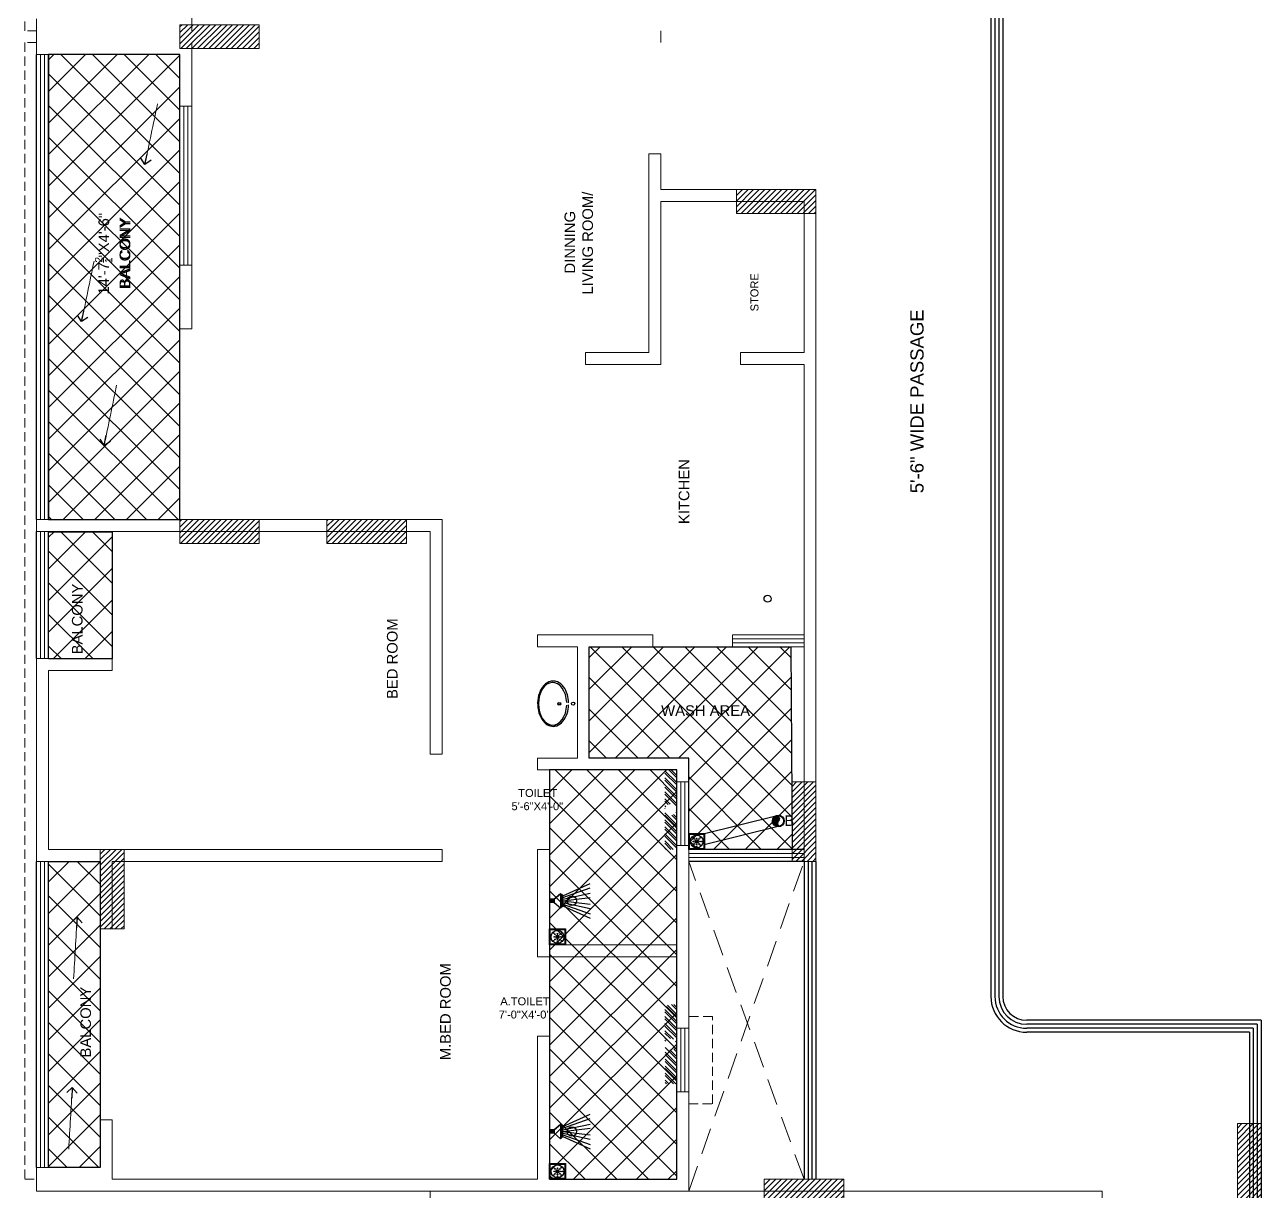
# Model space of a CAD drawing. Header units: inches. Extents: x 1807 to 67852, y 1160 to 20242.
# Drawn here: x 32389.3 to 32855.8, y 8532.7 to 8972.9 of the extents above; entities that cross this region are included whole.
import ezdxf

# ---------------------------------------------------------------- set-up
doc = ezdxf.new("R2010")
doc.units = ezdxf.units.IN
doc.header["$MEASUREMENT"] = 0
doc.linetypes.add('DASHED', pattern=[0.75, 0.5, -0.25])
doc.layers.get('0').update_dxf_attribs({"lineweight": 20})
for name, color, linetype, lineweight in [('02WINDOW & DOTTED', 8, 'Continuous', 20), ('4 upvc pip hatch', 6, 'Continuous', 5), ('4. UPCV', 6, 'Continuous', 30), ('AP_TEXT', 7, 'Continuous', 13), ('Bathing', 3, 'Continuous', 30), ('column_01', 7, 'Continuous', 18), ('Dummy wall', 8, 'Continuous', 18), ('HATCH', 8, 'Continuous', 0), ('N.WALL', 7, 'Continuous', 25), ('PROJ.', 8, 'DASHED', 20), ('RAILING', 8, 'Continuous', 25), ('Railing 01', 8, 'Continuous', 18), ('SHOP TEXT', 7, 'Continuous', 15), ('SUNK', 216, 'Continuous', 30), ('SUNK HTACH', 165, 'Continuous', 15), ('wall', 7, 'Continuous', 20), ('WINDOW', 8, 'Continuous', 15)]:
    doc.layers.add(name, color=color, linetype=linetype, lineweight=lineweight)
doc.styles.add('Krupalu', font='arial.ttf', dxfattribs={"height": 8})
doc.styles.add('Krupalu 1', font='arial.ttf')
doc.dimstyles.new('Krupalu', dxfattribs={"dimtxt": 4, "dimasz": 4, "dimexe": 0, "dimexo": 0, "dimgap": 0.09, "dimtad": 0, "dimtoh": 1, "dimdec": 0, "dimzin": 3, "dimdsep": 46, "dimlunit": 4, "dimtxsty": 'Krupalu', "dimblk": 'DOTSMALL', "dimcen": 0, "dimse1": 1, "dimse2": 1, "dimclrd": 256, "dimclre": 256, "dimclrt": 7, "dimadec": 0, "dimazin": 0, "dimtfac": 1, "dimtdec": 0, "dimtofl": 0, "dimtmove": 1, "dimatfit": 0, "dimldrblk": 'OPEN90', "dimfxl": 1, "dimtolj": 1, "dimtzin": 0, "dimlwd": -1, "dimarcsym": 0})
pattern_1 = [(45, (-2883.811179141252, 0), (-1.060660171779821, 1.060660171779821), [])]
pattern_2 = [(45, (27807.61246938884, -55328.92698113222), (-5.966213466261491, 5.966213466261491), []), (135, (27807.61246938884, -55328.92698113222), (-5.966213466261491, -5.966213466261491), [])]
pattern_3 = [(135, (124188.0010916853, -3500.17938216971), (-1.325825214724774, -1.325825214724774), []), (135, (124188.0010916853, -3499.295498694559), (-1.325825214724774, -1.325825214724774), [])]

# ---------------------------------------------------------------- blocks, each defined once
blk = doc.blocks.new('dfhtutrut')
at = {"layer": 'HATCH'}
h = blk.add_hatch(dxfattribs=at)
h.set_pattern_fill('ANSI31', color=256, scale=12, style=0)
h.set_pattern_definition(pattern_1)
h.paths.add_polyline_path([(142145.4290205566, -630693.7274956615), (142175.4290206037, -630693.7274951907), (142175.4290205045, -630684.7274951837), (142145.4290204407, -630684.72749566)])
h = blk.add_hatch(dxfattribs=at)
h.set_pattern_fill('ANSI31', color=256, scale=12, style=0)
h.set_pattern_definition(pattern_1)
h.paths.add_polyline_path([(142385.4290213271, -630746.9774954448), (142355.4290212801, -630746.9774959112), (142355.4290213779, -630755.9774959182), (142385.4290214417, -630755.9774954463)])
h = blk.add_hatch(dxfattribs=at)
h.set_pattern_fill('ANSI31', color=256, scale=12, style=0)
h.set_pattern_definition(pattern_1)
h.paths.add_polyline_path([(142145.4290120945, -630880.4774917477), (142175.4290121416, -630880.4774912769), (142175.4290120424, -630871.4774912699), (142145.4290119786, -630871.4774917462)])
h = blk.add_hatch(dxfattribs=at)
h.set_pattern_fill('ANSI31', color=256, scale=12, style=0)
h.set_pattern_definition(pattern_1)
h.paths.add_polyline_path([(142230.9290196957, -630880.4774955474), (142200.9290196487, -630880.4774950766), (142200.9290197479, -630871.4774950696), (142230.9290198117, -630871.4774955459)])
h = blk.add_hatch(dxfattribs=at)
h.set_pattern_fill('ANSI31', color=256, scale=12, style=0)
h.set_pattern_definition(pattern_1)
h.paths.add_polyline_path([(142385.4290205156, -631000.4774971147), (142385.4290200448, -630970.4774970677), (142376.4290200378, -630970.4774971668), (142376.4290205141, -631000.4774972306)])
h = blk.add_hatch(dxfattribs=at)
h.set_pattern_fill('ANSI31', color=256, scale=12, style=0)
h.set_pattern_definition(pattern_1)
h.paths.add_polyline_path([(142115.429018354, -630995.9774970419), (142115.4290188248, -631025.977497089), (142124.4290188318, -631025.9774969898), (142124.4290183555, -630995.977496926)])
h = blk.add_hatch(dxfattribs=at)
h.set_pattern_fill('ANSI31', color=256, scale=12, style=0)
h.set_pattern_definition(pattern_1)
h.paths.add_polyline_path([(142553.4290218332, -631129.4774953473), (142553.4290213624, -631099.4774953002), (142544.4290213554, -631099.4774953994), (142544.4290218316, -631129.4774954632)])
h = blk.add_hatch(dxfattribs=at)
h.set_pattern_fill('ANSI31', color=256, scale=12, style=0)
h.set_pattern_definition(pattern_1)
h.paths.add_polyline_path([(142395.9290197353, -631120.4774956704), (142365.9290196883, -631120.4774961412), (142365.9290197875, -631129.4774961482), (142395.9290198513, -631129.477495672)])
at = {"layer": 'column_01'}
for points in [[(142145.4290205566, -630693.7274956615), (142175.4290206037, -630693.7274951907), (142175.4290205045, -630684.7274951837), (142145.4290204407, -630684.72749566)], [(142385.4290213271, -630746.9774954448), (142355.4290212801, -630746.9774959112), (142355.4290213779, -630755.9774959182), (142385.4290214417, -630755.9774954463)], [(142145.4290120945, -630880.4774917477), (142175.4290121416, -630880.4774912769), (142175.4290120424, -630871.4774912699), (142145.4290119786, -630871.4774917462)], [(142230.9290196957, -630880.4774955474), (142200.9290196487, -630880.4774950766), (142200.9290197479, -630871.4774950696), (142230.9290198117, -630871.4774955459)], [(142385.4290205156, -631000.4774971147), (142385.4290200448, -630970.4774970677), (142376.4290200378, -630970.4774971668), (142376.4290205141, -631000.4774972306)], [(142115.429018354, -630995.9774970419), (142115.4290188248, -631025.977497089), (142124.4290188318, -631025.9774969898), (142124.4290183555, -630995.977496926)], [(142553.4290218332, -631129.4774953473), (142553.4290213624, -631099.4774953002), (142544.4290213554, -631099.4774953994), (142544.4290218316, -631129.4774954632)], [(142395.9290197353, -631120.4774956704), (142365.9290196883, -631120.4774961412), (142365.9290197875, -631129.4774961482), (142395.9290198513, -631129.477495672)]]:
    blk.add_lwpolyline(points, close=True, dxfattribs=at)
blk = doc.blocks.new('Shower')
at = {"layer": 'Bathing'}
h = blk.add_hatch(color=256, dxfattribs=at)
h.paths.add_polyline_path([(60267.41833196791, -3620.431860871338), (60268.65211769909, -3620.431860871395), (60268.65211769909, -3618.635292511739), (60267.4183319679, -3618.635292511768)])
h.paths.add_polyline_path([(60270.15766957924, -3623.625805427511), (60270.72500750469, -3622.804406799856), (60265.34544216232, -3622.804406799798), (60266.14786777544, -3623.625805427511)])
at = {"layer": 'Bathing', "ltscale": 3}
for p, q in [((60267.4183319679, -3620.431860871395), (60267.4183319679, -3618.635292511739)), ((60268.65211769909, -3618.635292511739), (60267.4183319679, -3618.635292511739)), ((60268.65211769898, -3618.635292511739), (60267.4183319679, -3618.635292511768)), ((60268.65211769909, -3620.431860871395), (60268.65211769909, -3618.635292511739)), ((60266.14786777544, -3623.625805427511), (60261.50000510409, -3633.999999717096)), ((60266.7830998716, -3623.625805427511), (60263.15139451563, -3633.999999717096)), ((60267.4183319679, -3623.625805427511), (60265.16633575584, -3633.999999717096)), ((60267.4183319679, -3620.431860871395), (60265.34544216236, -3622.804406799798)), ((60265.34544216236, -3622.804406799798), (60266.14786777544, -3623.625805427511)), ((60270.72500750468, -3622.804406799856), (60265.34544216236, -3622.804406799798)), ((60266.14786777544, -3623.625805427511), (60270.15766957925, -3623.625805427511)), ((60268.03522483353, -3623.625805427511), (60266.80128588562, -3633.999999717096)), ((60268.65211769909, -3620.431860871395), (60267.4183319679, -3620.431860871395)), ((60268.65211769898, -3620.431860871395), (60267.4183319679, -3620.431860871338)), ((60268.03522483352, -3623.625805427511), (60269.26916378141, -3633.999999717096)), ((60268.65211769909, -3620.431860871395), (60270.72500750473, -3622.804406799798)), ((60268.65211769914, -3623.625805427511), (60270.90411391117, -3633.999999717096)), ((60269.28734979543, -3623.625805427511), (60272.91905515142, -3633.999999717096)), ((60269.92258189157, -3623.625805427511), (60274.57044456293, -3633.999999717096)), ((60270.15766957925, -3623.625805427511), (60270.72500750473, -3622.804406799798))]:
    blk.add_line(p, q, dxfattribs=at)
for points in [[(60267.41833196787, -3620.431860871395), (60265.34544216223, -3622.804406799798)], [(60270.72500750468, -3622.804406799856), (60268.65211769898, -3620.431860871395)]]:
    blk.add_lwpolyline(points, dxfattribs=at)
blk.add_circle((60268.03522483353, -3627.043608548456), 1.779722321782173, dxfattribs=at)
blk = doc.blocks.new('rwrwq')
at = {"layer": 'Bathing'}
for points in [[(19894.37203204799, -3202.340139237341), (19894.37203204799, -3196.340139237341), (19900.37203204799, -3196.340139237341), (19900.37203204799, -3202.340139237341)], [(19894.64703204798, -3202.065139237201), (19894.64703204798, -3196.615139237247), (19900.09703204799, -3196.615139237247), (19900.09703204799, -3202.065139237201)]]:
    blk.add_lwpolyline(points, close=True, dxfattribs=at)
for centre, radius in [((19897.37203204799, -3199.340139237355), 2.421044871691265), ((19895.50019133168, -3199.340139237355), 0.1287538472970482), ((19895.92520902531, -3197.893316214764), 0.1287538472970482), ((19896.22368872772, -3199.340139237355), 0.1287538472970482), ((19896.41583037584, -3198.383937565223), 0.1287538472970482), ((19896.41583037584, -3200.296340909472), 0.1287538472970482), ((19896.86680024385, -3199.340139237355), 0.1287538472970482), ((19896.93864527541, -3198.906752464658), 0.1287538472970482), ((19896.93864527541, -3199.773526009761), 0.1287538472970482), ((19897.37203204799, -3198.109556690519), 0.1287538472970482), ((19897.37203204799, -3198.109556690519), 0.1287538472970482), ((19897.37203204799, -3198.83381198644), 0.1287538472970482), ((19897.37203204799, -3198.83381198644), 0.1287538472970482), ((19897.37203204799, -3199.340139237355), 0.1287538472970482), ((19897.37203204799, -3199.846466488007), 0.1287538472970482), ((19897.37203204799, -3199.846466488007), 0.1287538472970482), ((19897.80541882057, -3198.906752464658), 0.1287538472970482), ((19897.80541882057, -3199.773526009761), 0.1287538472970482), ((19897.8772638521, -3199.340139237355), 0.1287538472970482), ((19898.32823372013, -3198.383937565223), 0.1287538472970482), ((19898.32823372013, -3200.296340909472), 0.1287538472970482), ((19898.52037536825, -3199.340139237355), 0.1287538472970482), ((19898.81885507066, -3197.893316214764), 0.1287538472970482), ((19895.92520902531, -3200.786962259974), 0.1287538472970482), ((19897.37203204799, -3200.570721783957), 0.1287538472970482), ((19897.37203204799, -3200.570721783957), 0.1287538472970482), ((19897.37203204799, -3201.278879867829), 0.1287538472970482), ((19897.37203204799, -3201.278879867829), 0.1287538472970482), ((19898.81885507066, -3200.786962259974), 0.1287538472970482)]:
    blk.add_circle(centre, radius, dxfattribs=at)
blk = doc.blocks.new('_DotSmall')
at = {"color": 0, "linetype": 'ByBlock', "const_width": 0.5}
blk.add_lwpolyline([(-0.0625, 0, 1), (0.0625, 0, 1)], format="xyb", close=True, dxfattribs=at)
blk = doc.blocks.new('_Open90')
at = {"color": 0, "linetype": 'ByBlock', "lineweight": -2}
for p, q in [((0, 0), (-1, 0)), ((-0.5, 0.5), (0, 0)), ((0, 0), (-0.5, -0.5))]:
    blk.add_line(p, q, dxfattribs=at)

msp = doc.modelspace()

# ---------------------------------------------------------------- hatches: boundary and pattern name
at = {"layer": '4 upvc pip hatch', "ltscale": 10}
h = msp.add_hatch(dxfattribs=at)
h.set_pattern_fill('ANSI31', color=256, scale=2, style=0)
h.set_pattern_definition([(315, (-9782.810481964778, 102489.7107224419), (-0.1767766952966369, -0.1767766952966369), [])])
edge = h.paths.add_edge_path()
edge.add_spline(control_points=[(32673.44528091144, 8674.397737163217), (32673.72307364449, 8674.021776911784), (32674.40610512967, 8673.097373001492), (32672.89334767543, 8671.725680605257), (32673.55392080712, 8670.79414133097), (32673.82165827298, 8670.416578344168)], knot_values=[0, 0, 0, 0, 1.259254292856843, 3.096230486813582, 4.348223097679245, 4.348223097679245, 4.348223097679245, 4.348223097679245], degree=3, periodic=0)
edge.add_arc((32673.58700094521, 8672.402764624083), 2, 180, 276.73795711864716, ccw=False)
edge.add_arc((32673.58700094521, 8672.402764624083), 2, 94.06338523189879, 180, ccw=False)
at = {"layer": 'Dummy wall', "ltscale": 10}
h = msp.add_hatch(dxfattribs=at)
h.set_pattern_fill('ANSI32', color=256, scale=5, angle=90.00000000000001, style=0)
h.set_pattern_definition(pattern_3)
h.paths.add_polyline_path([(32635.28699446304, 8661.674889891321), (32630.78699446304, 8661.674889891321), (32630.78699429701, 8672.231399053002), (32630.78699427402, 8673.693146092617), (32630.78699422712, 8676.674885189437, 2.414213535522352), (32632.92840238398, 8678.81629337998, 0.4081784772964397), (32630.78699422643, 8676.719099901144), (32630.78699418023, 8679.65662435353), (32630.78699415585, 8681.206819611838), (32630.78699399122, 8691.674890221548), (32635.28699446304, 8691.674889891321), (32635.28699446304, 8667.674890532508)])
h = msp.add_hatch(dxfattribs=at)
h.set_pattern_fill('ANSI32', color=256, scale=5, angle=90.00000000000001, style=0)
h.set_pattern_definition(pattern_3)
h.paths.add_polyline_path([(32630.78699446302, 8591.156634496227), (32630.78699446302, 8592.706829747596), (32630.78699446302, 8601.32956051963), (32631.91998640982, 8603.174890532508), (32635.28699446311, 8603.174890532508), (32635.28699446298, 8594.174890564434), (32635.28699446298, 8573.174890532508), (32634.92840261988, 8573.174890532508), (32634.92840261988, 8587.409626594843, 0.0916162614194295), (32635.06981077674, 8588.174890532508, 0.9999999999999999), (32630.78699446302, 8588.174890532508)])
h = msp.add_hatch(dxfattribs=at)
h.set_pattern_fill('ANSI32', color=256, scale=5, angle=90.00000000000001, style=0)
h.set_pattern_definition(pattern_3)
h.paths.add_polyline_path([(32630.92840261988, 8573.174890532508), (32630.92840261988, 8587.409626594865, 0.6880721096036829), (32634.92840261988, 8587.409626594843), (32634.92840261988, 8573.174890532508)])
at = {"layer": 'SUNK HTACH', "ltscale": 10}
h = msp.add_hatch(dxfattribs=at)
h.set_pattern_fill('ANSI37', color=114, scale=67.5, style=0)
h.set_pattern_definition(pattern_2)
h.paths.add_polyline_path([(32447.78699446298, 8961.674890564434), (32398.28699446298, 8961.674890564434), (32398.28699446298, 8786.174890564434), (32447.78699446298, 8786.174890564434)])
h = msp.add_hatch(dxfattribs=at)
h.set_pattern_fill('ANSI37', color=114, scale=67.5, style=0)
h.set_pattern_definition([(315, (27807.61246938884, 73265.66660529624), (-5.966213466261491, -5.966213466261491), []), (225, (27807.61246938884, 73265.66660529624), (-5.966213466261491, 5.966213466261491), [])])
h.paths.add_polyline_path([(32422.28699446298, 8733.564733641033), (32398.28699446298, 8733.564733641033), (32398.28699446298, 8781.564733641033), (32422.28699446298, 8781.564733641033)])
h = msp.add_hatch(dxfattribs=at)
h.set_pattern_fill('ANSI37', color=256, scale=67.5, style=0)
h.set_pattern_definition(pattern_2)
h.paths.add_polyline_path([(32602.28699446298, 8738.174890564434), (32602.28699446298, 8696.174890564434), (32639.78699446263, 8696.174890564434), (32639.78699446263, 8661.674890564434), (32678.78699728649, 8661.674890564434), (32678.35797684387, 8738.174890564434), (32602.2869944631, 8738.174890564434)])
h = msp.add_hatch(dxfattribs=at)
h.set_pattern_fill('ANSI37', color=256, scale=67.5, style=0)
h.set_pattern_definition(pattern_2)
h.paths.add_polyline_path([(32587.28699446298, 8537.174890564434), (32635.28699446298, 8537.174890564434), (32635.28699446298, 8691.674890564434), (32587.28699446298, 8691.674890564434)])
h = msp.add_hatch(dxfattribs=at)
h.set_pattern_fill('ANSI37', color=114, scale=67.5, style=0)
h.set_pattern_definition(pattern_2)
h.paths.add_polyline_path([(32417.7869944631, 8541.674890564434), (32398.28699446298, 8541.674890564434), (32398.28699446298, 8657.174890564434), (32417.7869944631, 8657.174890564434)])

# ---------------------------------------------------------------- linework, layer by layer
at = {"layer": '02WINDOW & DOTTED', "linetype": 'DASHED', "ltscale": 20}
for p, q in [((32683.28699742255, 8537.17488960785), (32639.78699446298, 8657.174890564434)), ((32639.78699446298, 8532.674890564434), (32683.28699446298, 8657.174888341018))]:
    msp.add_line(p, q, dxfattribs=at)
at = {"layer": '02WINDOW & DOTTED'}
for p, q in [((32795.59523204217, 8597.174890570488), (32855.59398530404, 8597.174890570488)), ((32795.59523204217, 8595.674890570488), (32854.09398530404, 8595.674890570488)), ((32795.59523204217, 8594.174890570488), (32852.59398530404, 8594.174890570488)), ((32795.59523204217, 8592.674890570488), (32851.09398530404, 8592.674890570488))]:
    msp.add_line(p, q, dxfattribs=at)
at = {"layer": '4. UPCV', "ltscale": 10}
for p, q in [((32673.1033286289, 8674.347866692207), (32645.19765941187, 8667.408796558262)), ((32674.06858081582, 8670.466077386276), (32646.16291159878, 8663.52700725233))]:
    msp.add_line(p, q, dxfattribs=at)
for radius in [2.2, 2]:
    msp.add_circle((32673.58700094521, 8672.402764624083), radius, dxfattribs=at)
msp.add_open_spline([(32673.44528091144, 8674.397737163217), (32673.72307355589, 8674.021777031881), (32674.4061027774, 8673.097372945665), (32672.89335002695, 8671.725680643362), (32673.55392089112, 8670.794141212611), (32673.82165827298, 8670.416578344168)], degree=3, knots=[0, 0, 0, 0, 1.259253890506048, 3.096229289577268, 4.348221507847651, 4.348221507847651, 4.348221507847651, 4.348221507847651], dxfattribs=at)
at = {"layer": 'AP_TEXT'}
msp.add_line((32419.04104804233, 8883.226930375007), (32419.04104804233, 8885.073781047278), dxfattribs=at)
at = {"layer": 'Bathing', "extrusion": (-2.764237678960602e-10, 0.0005301243182328594, 0.9999998594840939)}
msp.add_circle((32669.51982018013, 8756.278399343895, 5.093280195188584), 1.323438652761297, dxfattribs=at)
at = {"layer": 'Bathing'}
for centre, radius in [((32590.9507323517, 8716.633972798445), 0.5477062227527695), ((32590.9507323517, 8716.633972798445), 0.4032960061653105), ((32596.17145988981, 8716.69371006472), 0.6155345738159739)]:
    msp.add_circle(centre, radius, dxfattribs=at)
msp.add_ellipse((32588.43901745615, 8716.633972798445), major_axis=(1.484532673765726e-10, -8.056748866623227), ratio=0.663757989353429, start_param=1.630195805320444, end_param=7.796446130066879, dxfattribs=at)
for points, knots in [([(32594.47330043943, 8717.019192301988), (32594.44502402805, 8718.066303317057), (32594.28606220679, 8719.105894210486), (32593.67304070557, 8721.201917886123), (32593.17339014729, 8722.229635935131), (32591.90549013977, 8723.892472477484), (32591.13546260491, 8724.528109426348), (32589.68959917633, 8725.14694519338), (32589.05235444857, 8725.264717255457), (32587.78620198696, 8725.198041277094), (32587.15957113743, 8725.014042480587), (32585.99487749328, 8724.38012727871), (32585.45626112898, 8723.931498743681), (32584.50838301992, 8722.826805273624), (32584.09867540349, 8722.1706245596), (32583.28333456178, 8720.377594945574), (32582.96782759435, 8719.157776984473), (32582.72290866541, 8716.63709479614), (32582.79379533052, 8715.33771389848), (32583.31086948678, 8712.905285987974), (32583.75647906576, 8711.773421256657), (32584.95457168297, 8709.894090571412), (32585.70800910033, 8709.145960426395), (32587.21030438695, 8708.319078703847), (32587.92029494208, 8708.127695059025), (32588.63227022824, 8708.127695059025)], [1.610972373639783, 1.610972373639783, 1.610972373639783, 1.610972373639783, 1.985827239866159, 1.985827239866159, 2.425310698292767, 2.425310698292767, 2.864794156719375, 2.864794156719375, 3.176532129011759, 3.176532129011759, 3.488270101304142, 3.488270101304142, 3.800008073596525, 3.800008073596525, 4.111746045888909, 4.111746045888909, 4.567037032492656, 4.567037032492656, 5.022328019096402, 5.022328019096402, 5.477619005700146, 5.477619005700146, 5.932909992303892, 5.932909992303892, 6.283185307179585, 6.283185307179585, 6.283185307179585, 6.283185307179585]), ([(32588.63227022824, 8708.127695059025), (32589.09549006189, 8708.127695059025), (32589.5584406409, 8708.207948060211), (32590.86527490131, 8708.664566443156), (32591.65997433893, 8709.246375129878), (32592.98589024088, 8710.820462426025), (32593.51951502046, 8711.812988018472), (32594.23589682455, 8713.969995877793), (32594.43493661635, 8715.122376064857), (32594.47166180251, 8716.285972108803)], [0, 0, 0, 0, 0.2278934061597285, 0.2278934061597285, 0.6673768645863363, 0.6673768645863363, 1.106860323012944, 1.106860323012944, 1.523520708206541, 1.523520708206541, 1.523520708206541, 1.523520708206541])]:
    msp.add_open_spline(points, degree=3, knots=knots, dxfattribs=at)
at = {"layer": 'PROJ.', "ltscale": 7}
for points in [[(32393.78699446298, 8970.67489052299), (32389.28699446298, 8970.67489052299), (32389.28699446298, 9399.67489052299), (32393.78699446298, 9399.67489052299)], [(32393.78699446298, 8966.174890564434), (32389.28699446298, 8966.174890564434), (32389.28699446298, 8537.174890564434), (32393.78699446298, 8537.174890564434)], [(32639.78699446298, 8565.674890564434), (32648.78699446298, 8565.674890564434), (32648.78699446298, 8598.674890564434), (32639.78699446298, 8598.674890564434)]]:
    msp.add_lwpolyline(points, dxfattribs=at)
at = {"layer": 'RAILING'}
for p, q in [((32753.78584875743, 9372.674889670016), (32753.78584875749, 8606.174889873277)), ((32755.28584875743, 9372.674889670016), (32755.28584875752, 8606.17488987351)), ((32756.78584875743, 9368.174889670016), (32756.78584875749, 8606.17488987351)), ((32758.28584875743, 9368.174889670016), (32758.28584875749, 8606.17488987351)), ((32393.78699446298, 8786.174890564434), (32393.78699446298, 8961.674890564434)), ((32398.28699446298, 8786.174890564434), (32398.28699446298, 8961.674890564434)), ((32393.78699446298, 8733.674890564434), (32393.78699446298, 8781.674890564434)), ((32398.28699446298, 8733.674890564434), (32398.28699446298, 8781.674890564434)), ((32683.28699446298, 8661.674890564434), (32639.78699446286, 8661.674890564434)), ((32393.78699446298, 8541.674890564434), (32393.78699446298, 8657.174890564434)), ((32398.28699446298, 8541.674890564434), (32398.28699446298, 8657.174890564434)), ((32683.28699446298, 8657.174890564434), (32639.78699446286, 8657.174890564434)), ((32683.28699742255, 8657.174888398993), (32683.28699742255, 8537.174889678514)), ((32684.78699742255, 8657.174888398993), (32684.78699742255, 8537.174889678514)), ((32686.28699742255, 8657.174888398993), (32686.28699742255, 8537.174889678514)), ((32687.78699742255, 8657.174888398993), (32687.78699742255, 8537.174889678514)), ((32855.78699867701, 8597.174889873277), (32767.28584875749, 8597.174889873277)), ((32854.28699867701, 8595.674889873277), (32767.28584875749, 8595.674889873277)), ((32852.78699867701, 8594.174889873277), (32767.28584875749, 8594.174889873277)), ((32852.78699867701, 8594.174889873277), (32852.78699867701, 8474.174889873277)), ((32854.28699867701, 8595.674889873277), (32854.28699867701, 8474.174889873277)), ((32855.78699867701, 8597.174889873277), (32855.78699867701, 8474.174889873277)), ((32851.28699867701, 8592.674889873277), (32767.28584875749, 8592.674889873277)), ((32851.28699867701, 8592.674889873277), (32851.28699867701, 8474.17488987316))]:
    msp.add_line(p, q, dxfattribs=at)
for radius in [13.5, 12, 10.5, 9]:
    msp.add_arc((32767.28584875755, 8606.17488987351), radius, 180, 270, dxfattribs=at)
at = {"layer": 'Railing 01'}
for p, q in [((32395.28699446298, 8786.174890564434), (32395.28699446298, 8961.674890564434)), ((32396.78699446298, 8786.174890564434), (32396.78699446298, 8961.674890564434)), ((32395.28699446298, 8733.674890564434), (32395.28699446298, 8781.674890564434)), ((32396.78699446298, 8733.674890564434), (32396.78699446298, 8781.674890564434)), ((32683.28699446298, 8660.174890564434), (32639.78699446286, 8660.174890564434)), ((32683.28699446298, 8658.674890564434), (32639.78699446286, 8658.674890564434)), ((32395.28699446298, 8541.674890564434), (32395.28699446298, 8657.174890564434)), ((32396.78699446298, 8541.674890564434), (32396.78699446298, 8657.174890564434))]:
    msp.add_line(p, q, dxfattribs=at)
at = {"layer": 'SUNK'}
for points in [[(32447.78699446298, 8961.674890564434), (32398.28699446298, 8961.674890564434), (32398.28699446298, 8786.174890564434), (32447.78699446298, 8786.174890564434)], [(32422.28699446298, 8733.564733641033), (32398.28699446298, 8733.564733641033), (32398.28699446298, 8781.564733641033), (32422.28699446298, 8781.564733641033)], [(32587.28699446298, 8537.174890564434), (32635.28699446298, 8537.174890564434), (32635.28699446298, 8691.674890564434), (32587.28699446298, 8691.674890564434)], [(32417.7869944631, 8541.674890564434), (32398.28699446298, 8541.674890564434), (32398.28699446298, 8657.174890564434), (32417.7869944631, 8657.174890564434)]]:
    msp.add_lwpolyline(points, close=True, dxfattribs=at)
msp.add_lwpolyline([(32602.2869944631, 8738.174890564434), (32678.35797684387, 8738.174890564434), (32678.78699728649, 8661.674890564434), (32639.78699446263, 8661.674890564434), (32639.78699446263, 8696.174890564434), (32602.28699446298, 8696.174890564434), (32602.28699446298, 8738.174890564434)], dxfattribs=at)
at = {"layer": 'wall'}
for p, q in [((32452.2869944631, 8994.67489052299), (32452.28699446298, 8970.67489052299)), ((32393.78699446298, 8975.17489052299), (32393.78699446298, 8966.17489052299)), ((32393.78699446298, 8961.674890564434), (32393.78699446298, 8970.674890564434)), ((32452.2869944631, 8942.174890564434), (32452.28699446298, 8966.174890564434)), ((32629.28699446298, 8966.174890564434), (32629.28699446298, 8970.674890564434)), ((32393.78699446298, 8961.674890564434), (32447.78699446298, 8961.674890564434)), ((32447.78699446298, 8942.174890564434), (32447.78699446298, 8961.674890564434)), ((32452.28699446298, 8942.174890564434), (32447.7869944631, 8942.174890564434)), ((32624.78699446298, 8849.174890564434), (32624.78699446286, 8924.174890564434)), ((32624.78699446298, 8924.174890564434), (32629.28699446298, 8924.174890564434)), ((32629.28699446286, 8910.674890564434), (32629.28699446286, 8924.174890564434)), ((32629.28699446286, 8910.674890564434), (32687.78699446298, 8910.674890564434)), ((32687.78699446298, 8657.174890564434), (32687.78699446298, 8910.674890564434)), ((32629.28699446286, 8906.174890564434), (32683.28699446298, 8906.174890564434)), ((32629.28699446298, 8844.674890564434), (32629.28699446286, 8906.174890564434)), ((32683.28699446298, 8849.174890564434), (32683.28699446298, 8906.174890564434)), ((32447.78699446298, 8858.174890564434), (32447.78699446298, 8882.174890564434)), ((32452.28699446298, 8882.174890564434), (32447.7869944631, 8882.174890564434)), ((32452.28699446298, 8858.174890564434), (32452.2869944631, 8882.174890564434)), ((32452.28699446298, 8858.174890564434), (32447.78699446298, 8858.174890564434)), ((32600.78699446298, 8849.174890564434), (32624.78699446298, 8849.174890564434)), ((32600.78699446298, 8844.674890571652), (32600.78699446298, 8849.174890564434)), ((32659.28699446298, 8844.674890564434), (32659.28699446298, 8849.174890564434)), ((32659.28699446298, 8849.174890564434), (32683.28699446298, 8849.174890564434)), ((32600.78699446298, 8844.674890564434), (32629.28699446298, 8844.674890564434)), ((32659.28699446298, 8844.674890564434), (32683.28699446298, 8844.674890564434)), ((32683.28699446298, 8657.174890564434), (32683.28699446298, 8844.674890564434)), ((32546.78699446298, 8786.174890564434), (32393.78699446298, 8786.174890564434)), ((32393.78699446298, 8786.174890564434), (32393.78699446298, 8781.674890564434)), ((32546.78699446298, 8697.674890564434), (32546.78699446298, 8786.174890564434)), ((32542.28699446298, 8781.674890564434), (32393.78699446298, 8781.674890564434)), ((32542.28699446298, 8697.674890564434), (32542.28699446298, 8781.674890564434)), ((32582.78699446298, 8742.674890564434), (32626.28699446298, 8742.674890564434)), ((32582.78699446298, 8738.174890600756), (32582.78699446298, 8742.674890564434)), ((32626.28699446298, 8738.174890564434), (32626.28699446298, 8742.674890564434)), ((32656.28699446298, 8738.174890564434), (32656.28699446298, 8742.674890564434)), ((32582.78699446298, 8738.174890564434), (32597.7869944631, 8738.174890564434)), ((32597.78699446298, 8696.174890564434), (32597.78699446298, 8738.174890564434)), ((32602.28699446298, 8696.174890564434), (32602.28699446298, 8738.174890564434)), ((32602.2869944631, 8738.174890564434), (32626.28699446298, 8738.174890564434)), ((32422.2869944631, 8733.674890564434), (32393.78699446298, 8733.674890564434)), ((32393.78699446298, 8657.174890564434), (32393.78699446298, 8733.674890564434)), ((32422.28699446298, 8729.174890564434), (32422.28699446298, 8733.674890564434)), ((32422.28699446298, 8729.174890564434), (32398.28699446298, 8729.174890564434)), ((32398.28699446298, 8661.674890564434), (32398.28699446298, 8729.174890564434)), ((32546.78699446286, 8697.674890564434), (32542.28699446298, 8697.674890564434)), ((32582.7869944631, 8691.674890564434), (32582.78699446298, 8696.174890571652)), ((32597.78699446298, 8696.174890564434), (32582.78699446298, 8696.174890564434)), ((32639.78699446298, 8696.174890564434), (32602.28699446298, 8696.174890564434)), ((32639.78699446298, 8696.174890564434), (32639.78699446286, 8687.174890564434)), ((32635.28699446298, 8691.674890564434), (32582.78699446298, 8691.674890564434)), ((32635.28699446298, 8691.674890564434), (32635.28699446298, 8687.174890564434)), ((32639.78699446286, 8687.174890564434), (32635.28699446298, 8687.174890564434)), ((32639.78699446298, 8663.174890564434), (32635.28699446298, 8663.174890564434)), ((32635.28699446321, 8663.174890564434), (32635.2869944631, 8594.174890564434)), ((32639.78699446263, 8663.174890564434), (32639.78699446298, 8594.174890564434)), ((32546.78699446286, 8661.674890564434), (32398.28699446298, 8661.674890564434)), ((32546.78699446298, 8657.174890564434), (32546.78699446298, 8661.674890564434)), ((32587.28699446298, 8661.674890564434), (32582.78699446298, 8661.674890564434)), ((32582.78699446298, 8621.174890564434), (32582.78699446298, 8661.674890564434)), ((32587.28699446298, 8625.674890564434), (32587.28699446298, 8661.674890564434)), ((32417.78699446286, 8657.174890564434), (32393.78699446298, 8657.174890564434)), ((32417.78699446286, 8631.674890564434), (32417.78699446286, 8657.174890564434)), ((32546.78699446286, 8657.174890564434), (32422.28699446298, 8657.174890564434)), ((32422.28699446298, 8631.674890564434), (32422.28699446298, 8657.174890564434)), ((32683.28699446298, 8657.174890564434), (32687.78699446298, 8657.174890564434)), ((32417.78699446298, 8631.674890564434), (32422.2869944631, 8631.674890564434)), ((32635.2869944631, 8625.674890564434), (32587.28699446298, 8625.674890564434)), ((32635.2869944631, 8621.174890564434), (32582.78699446298, 8621.174890564434)), ((32639.78699446298, 8594.174890564434), (32635.28699446298, 8594.174890564434)), ((32582.78699446298, 8537.174890564434), (32582.78699446298, 8591.174890564434)), ((32587.28699446298, 8591.174890564434), (32582.78699446298, 8591.174890564434)), ((32587.28699446298, 8537.174890564434), (32587.28699446298, 8591.174890564434)), ((32639.78699446298, 8570.174890564434), (32635.28699446286, 8570.174890564434)), ((32635.28699446298, 8570.174890564434), (32635.28699446298, 8537.174890564434)), ((32639.78699446298, 8570.174890564434), (32639.78699446298, 8532.674890564434)), ((32417.78699446298, 8541.674890564434), (32417.78699446298, 8559.674890564434)), ((32417.78699446298, 8559.674890564434), (32422.2869944631, 8559.674890564434)), ((32422.28699446298, 8537.174890564434), (32422.28699446298, 8559.674890564434)), ((32417.7869944631, 8541.674890564434), (32393.78699446298, 8541.674890564434)), ((32393.78699446298, 8541.674890564434), (32393.78699446298, 8532.674890564434)), ((32582.78699446298, 8537.174890564434), (32422.2869944631, 8537.174890564434)), ((32635.28699446298, 8537.174890564434), (32587.28699446298, 8537.174890564434)), ((32639.78699446298, 8532.674890564434), (32393.78699446298, 8532.674890564434)), ((32542.28574774458, 8532.674890573864), (32795.78574774461, 8532.674890573864)), ((32542.28574774458, 8528.174890573864), (32542.28574774458, 8532.674890573864)), ((32795.78574774461, 8474.174890573748), (32795.78574774461, 8532.674890573864))]:
    msp.add_line(p, q, dxfattribs=at)
at = {"layer": 'WINDOW'}
for p, q in [((32447.78699446298, 8882.174890564434), (32447.7869944631, 8942.174890564434)), ((32449.28699446298, 8882.174890564434), (32449.2869944631, 8942.174890564434)), ((32450.78699446298, 8882.174890564434), (32450.7869944631, 8942.174890564434)), ((32452.28699446298, 8882.174890564434), (32452.2869944631, 8942.174890564434)), ((32656.28699446298, 8742.674890564434), (32683.28699446298, 8742.674890564434)), ((32656.28699446298, 8741.174890564434), (32683.28699446298, 8741.174890564434)), ((32656.28699446298, 8739.674890564434), (32683.28699446298, 8739.674890564434)), ((32656.28699446298, 8738.174890564434), (32683.28699446298, 8738.174890564434)), ((32635.28699446298, 8687.174890564434), (32635.28699446298, 8663.174890564434)), ((32636.78699446298, 8687.174890564434), (32636.78699446298, 8663.174890564434)), ((32638.28699446298, 8687.174890564434), (32638.28699446298, 8663.174890564434)), ((32639.78699446298, 8687.174890564434), (32639.78699446298, 8663.174890564434)), ((32635.28699446298, 8594.174890564434), (32635.28699446298, 8570.174890564434)), ((32636.78699446298, 8594.174890564434), (32636.78699446298, 8570.174890564434)), ((32638.28699446298, 8594.174890564434), (32638.28699446298, 8570.174890564434)), ((32639.78699446298, 8594.174890564434), (32639.78699446298, 8570.174890564434))]:
    msp.add_line(p, q, dxfattribs=at)

# ---------------------------------------------------------------- block references
at = {"layer": 'Bathing'}
for name, p, rotation in [('rwrwq', (29443.44685522559, -11232.69714145655), 90.00000000000004), ('Shower', (28968.65170195124, -51625.75210048295), 90.00000000000001), ('rwrwq', (29390.94685522572, -11268.69714151549), 90.00000000000004), ('Shower', (28968.65170195128, -51712.86033430093), 90.00000000000001), ('rwrwq', (29390.94685530042, -11357.19714148356), 90.00000000000004)]:
    msp.add_blockref(name, p, dxfattribs=dict(at, rotation=rotation))
at = {"layer": 'column_01'}
msp.add_blockref('dfhtutrut', (-109697.6420231562, 639657.6523855136), dxfattribs=at)

# ---------------------------------------------------------------- texts
at = {"layer": '4. UPCV', "ltscale": 10, "style": 'Krupalu 1'}
msp.add_text('B', height=4, dxfattribs=at).set_placement((32675.85041832872, 8670.522287691692))
at = {"layer": 'AP_TEXT', "style": 'Krupalu 1'}
for s, height, rotation, p in [('LIVING ROOM/', 4, 89.99999999999999, (32603.66176643092, 8871.107817836019)), ('"X4\'-6"', 4, 89.99999999999999, (32421.1256319441, 8885.073781047278)), ('DINNING', 4, 89.99999999999999, (32596.94424669363, 8879.041292712122)), ('BALCONY', 4, 90, (32429.087774744, 8873.600782054602)), ('BALCONY', 4, 89.99999999999999, (32429.087774744, 8873.054814309842)), ('2', 2.8, 89.99999999999999, (32418.59376752778, 8883.137758400437)), ("14'-7", 4, 89.99999999999999, (32421.0574191201, 8871.062740707566)), ('1', 2.8, 89.99999999999999, (32422.31917446346, 8882.958423651668)), ('STORE ', 3, 89.99999999999999, (32666.0873590138, 8864.722692167532)), ('KITCHEN', 4, 89.99999999999999, (32640.00304490212, 8784.463590041996)), ('BALCONY', 4, 89.99999999999999, (32411.09791336776, 8735.28502112793)), ('BED ROOM', 4, 89.99999999999999, (32529.93517188166, 8718.453352583834)), ('M.BED ROOM', 4, 89.99999999999999, (32550.00701311042, 8582.101940930268)), ('BALCONY', 4, 89.99999999999999, (32414.27145958608, 8583.135432804615))]:
    msp.add_text(s, height=height, rotation=rotation, dxfattribs=at).set_placement(p)
for s, height, p in [('WASH AREA', 4, (32629.3855096646, 8712.068105333281)), ('TOILET', 3, (32575.46441748846, 8681.483018802275)), ('5\'-6"X4\'-0"', 3, (32572.91997487843, 8676.480895660032)), ('A.TOILET', 3, (32568.70142466415, 8602.855499672383)), ('7\'-0"X4\'-0"', 3, (32568.10399763449, 8597.855499672383))]:
    msp.add_text(s, height=height, dxfattribs=at).set_placement(p)
at = {"layer": 'SHOP TEXT', "ltscale": 0.1, "style": 'Krupalu 1'}
msp.add_text('5\'-6" WIDE PASSAGE', height=5, rotation=90, dxfattribs=at).set_placement((32728.39820330887, 8796.088011881599))

# ---------------------------------------------------------------- leaders
at = {"layer": 'N.WALL', "color": 1, "path_type": 1}
for points in [[(32434.64761524002, 8920.208975563088), (32439.3620029063, 8943.028693338543)], [(32410.73653116274, 8860.9225890153), (32415.45091882901, 8883.742306790755)], [(32419.25280768341, 8814.083068151576), (32423.96719534968, 8836.902785927032)], [(32409.06508959266, 8636.047432876654), (32407.71693087275, 8612.784856955546)], [(32407.23709836957, 8571.806598465357), (32405.88893964966, 8548.544022544249)]]:
    msp.add_leader(points, dimstyle='Krupalu', override={"dimgap": 0.09, "dimtad": 0, "dimclrd": 1}, dxfattribs=at)

doc.saveas('drawing.dxf')
